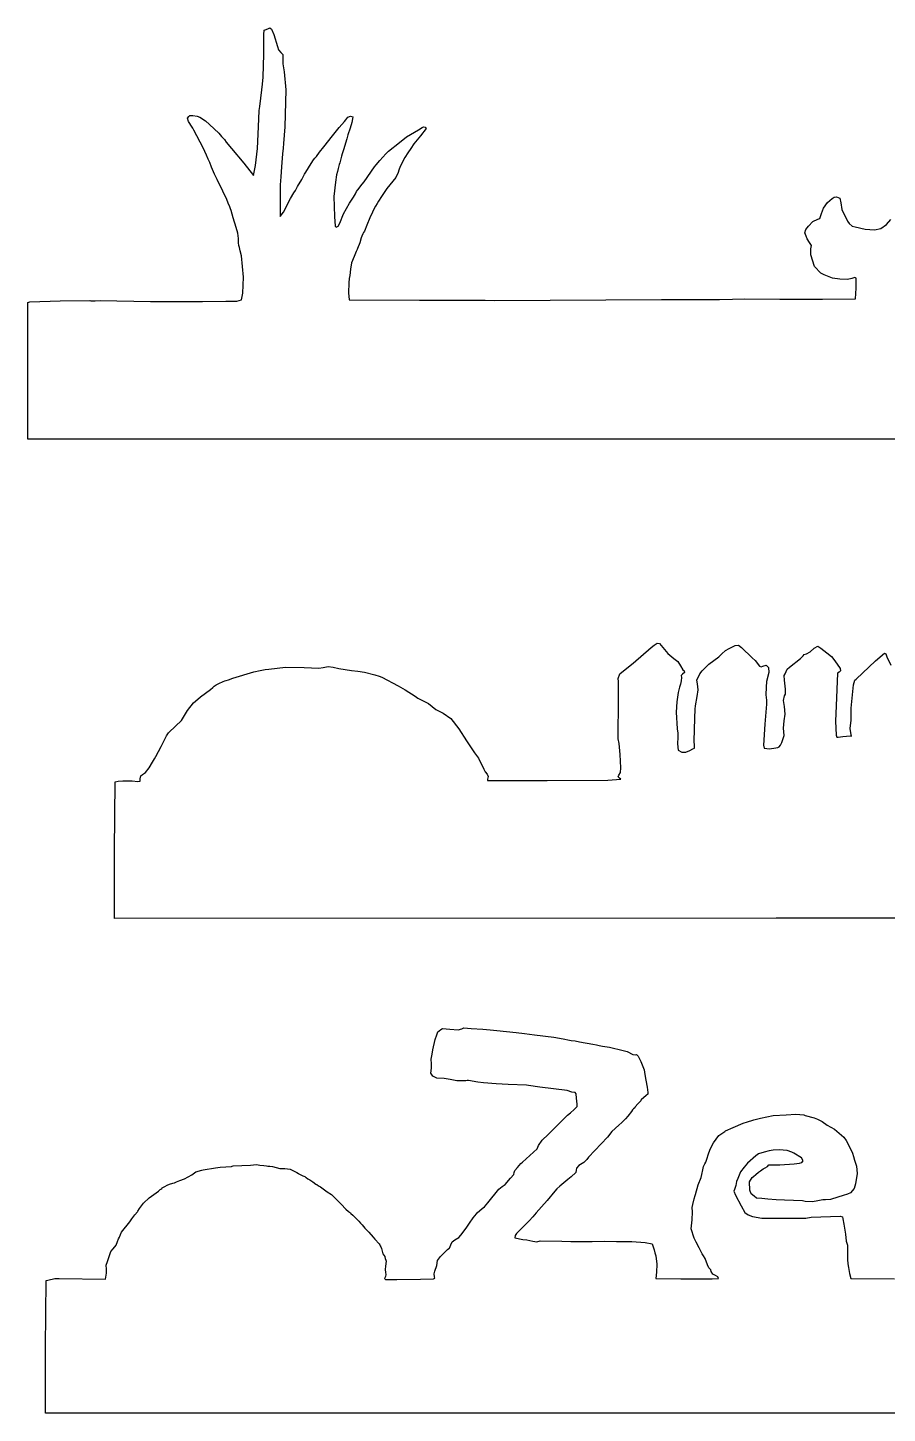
# Model space of a CAD drawing. Extents: x 3 to 207, y 107 to 273.
# Drawn here: x 2.6 to 104.4, y 107.2 to 271.5 of the extents above; entities that cross this region are included whole.
import ezdxf

# ---------------------------------------------------------------- set-up
doc = ezdxf.new("R2010")
doc.units = 0

msp = doc.modelspace()

# ---------------------------------------------------------------- linework, layer by layer
at = {"layer": 'Calque 1', "color": 4}
for p, q in [((30.554016, 270.676979), (30.615509, 271.188679)), ((30.615509, 271.188679), (30.820247, 271.246153)), ((30.820247, 271.246153), (31.110259, 271.356062)), ((31.110259, 271.356062), (31.287458, 271.466923)), ((31.287458, 271.466923), (31.471503, 271.305516)), ((31.471503, 271.305516), (31.755283, 270.649352)), ((30.537985, 268.328686), (30.554016, 270.676979)), ((31.755283, 270.649352), (32.178193, 269.225053)), ((30.461915, 265.621244), (30.537985, 268.328686)), ((32.178193, 269.225053), (32.310558, 268.826213)), ((32.310558, 268.826213), (32.554901, 268.537641)), ((32.554901, 268.537641), (32.810351, 268.275832)), ((32.810351, 268.275832), (32.800287, 267.967704)), ((32.800287, 267.967704), (32.801813, 267.186813)), ((32.801813, 267.186813), (32.9743, 266.229035)), ((32.9743, 266.229035), (33.16822, 264.101759)), ((30.315306, 264.08565), (30.399522, 264.793709)), ((30.399522, 264.793709), (30.461915, 265.621244)), ((30.072703, 262.140244), (30.315306, 264.08565)), ((33.16822, 264.101759), (33.061089, 259.716511)), ((29.909922, 259.736696), (30.017201, 261.670282)), ((30.017201, 261.670282), (30.072703, 262.140244)), ((21.522238, 260.759243), (21.662308, 260.932858)), ((21.614319, 260.334252), (21.522238, 260.759243)), ((22.058687, 259.675826), (21.614319, 260.334252)), ((21.662308, 260.932858), (21.795286, 261.080517)), ((21.795286, 261.080517), (22.133948, 261.07485)), ((22.143844, 259.543599), (22.058687, 259.675826)), ((22.133948, 261.07485), (22.670738, 260.977237)), ((22.274284, 259.340346), (22.143844, 259.543599)), ((22.670738, 260.977237), (22.972654, 260.855792)), ((22.972654, 260.855792), (23.635701, 260.432924)), ((23.635701, 260.432924), (24.132987, 259.987185)), ((24.132987, 259.987185), (25.241376, 258.963142)), ((29.797017, 257.167387), (29.909922, 259.736696)), ((33.061089, 259.716511), (32.890178, 257.738083)), ((38.692495, 258.637099), (39.492278, 259.632892)), ((39.492278, 259.632892), (40.105971, 260.345918)), ((40.105971, 260.345918), (40.268457, 260.540834)), ((40.268457, 260.540834), (40.512953, 260.850618)), ((40.512953, 260.850618), (40.844874, 260.97991)), ((40.8019, 259.578282), (40.516838, 258.769752)), ((40.980436, 260.241329), (40.8019, 259.578282)), ((40.844874, 260.97991), (41.088547, 260.903543)), ((41.059791, 260.673103), (40.980436, 260.241329)), ((41.088547, 260.903543), (41.059791, 260.673103)), ((48.866349, 259.358995), (49.297706, 259.653816)), ((49.785916, 259.501757), (49.105752, 258.635513)), ((49.297706, 259.653816), (49.480755, 259.717282)), ((49.480755, 259.717282), (49.687593, 259.693726)), ((49.687593, 259.693726), (49.785916, 259.501757)), ((23.372214, 257.22264), (22.274284, 259.340346)), ((25.241376, 258.963142), (25.54989, 258.576362)), ((25.54989, 258.576362), (25.885579, 258.199273)), ((25.885579, 258.199273), (26.110782, 257.915324)), ((26.110782, 257.915324), (26.739503, 257.159708)), ((37.670297, 257.363455), (38.692495, 258.637099)), ((40.374423, 258.29953), (39.992636, 256.999801)), ((40.516838, 258.769752), (40.374423, 258.29953)), ((45.336237, 256.835863), (46.615553, 257.861493)), ((46.615553, 257.861493), (47.450245, 258.540751)), ((47.450245, 258.540751), (48.866349, 259.358995)), ((49.105752, 258.635513), (48.341054, 257.70276)), ((23.765459, 256.377091), (23.372214, 257.22264)), ((23.967225, 255.900918), (23.765459, 256.377091)), ((26.739503, 257.159708), (28.205451, 255.422384)), ((29.581086, 255.136287), (29.797017, 257.167387)), ((32.780681, 256.531966), (32.639054, 254.984855)), ((32.842079, 257.185545), (32.780681, 256.531966)), ((32.890178, 257.738083), (32.842079, 257.185545)), ((36.612116, 256.007431), (36.784847, 256.214633)), ((36.784847, 256.214633), (37.171624, 256.719718)), ((37.171624, 256.719718), (37.670297, 257.363455)), ((39.749044, 256.255696), (39.550453, 255.457357)), ((39.839034, 256.53014), (39.749044, 256.255696)), ((39.992636, 256.999801), (39.839034, 256.53014)), ((44.30603, 255.730786), (45.004513, 256.518155)), ((45.004513, 256.518155), (45.336237, 256.835863)), ((47.616008, 256.651581), (47.245857, 256.093404)), ((47.954277, 257.138581), (47.616008, 256.651581)), ((48.341054, 257.70276), (47.954277, 257.138581)), ((24.160614, 255.478256), (23.967225, 255.900918)), ((24.354003, 254.953069), (24.160614, 255.478256)), ((24.717148, 254.100791), (24.354003, 254.953069)), ((28.205451, 255.422384), (29.326115, 253.962658)), ((29.326115, 253.962658), (29.465005, 254.556738)), ((29.465005, 254.556738), (29.581086, 255.136287)), ((32.639054, 254.984855), (32.558378, 253.796897)), ((35.515392, 254.358895), (36.163558, 255.374649)), ((36.163558, 255.374649), (36.46144, 255.827478)), ((36.46144, 255.827478), (36.612116, 256.007431)), ((39.34902, 254.794017), (39.277389, 254.436684)), ((39.432975, 255.111965), (39.34902, 254.794017)), ((39.493678, 255.241737), (39.432975, 255.111965)), ((39.550453, 255.457357), (39.493678, 255.241737)), ((42.433522, 253.189104), (43.661465, 254.974117)), ((43.661465, 254.974117), (43.859083, 255.22276)), ((43.859083, 255.22276), (44.30603, 255.730786)), ((46.569684, 254.563371), (46.455674, 254.293676)), ((46.725038, 255.016978), (46.569684, 254.563371)), ((47.245857, 256.093404), (46.725038, 255.016978)), ((25.0454, 253.493), (24.717148, 254.100791)), ((25.71273, 252.105706), (25.0454, 253.493)), ((32.558378, 253.796897), (32.502599, 252.82995)), ((34.562263, 252.644883), (35.049268, 253.458098)), ((35.049268, 253.458098), (35.394604, 254.099976)), ((35.394604, 254.099976), (35.515392, 254.358895)), ((39.03095, 253.161477), (38.868522, 251.479531)), ((39.170398, 254.017911), (39.03095, 253.161477)), ((39.277389, 254.436684), (39.170398, 254.017911)), ((41.703834, 252.247015), (42.200483, 252.924653)), ((42.200483, 252.924653), (42.433522, 253.189104)), ((46.18865, 253.718213), (45.476533, 252.842729)), ((46.455674, 254.293676), (46.18865, 253.718213)), ((26.177383, 251.104966), (25.71273, 252.105706)), ((32.502599, 252.82995), (32.504857, 249.108712)), ((33.726566, 251.227586), (34.117365, 251.886766)), ((34.117365, 251.886766), (34.299804, 252.178632)), ((34.299804, 252.178632), (34.562263, 252.644883)), ((38.868522, 251.479531), (38.912969, 249.10031)), ((40.720738, 250.675048), (41.179521, 251.393349)), ((41.179521, 251.393349), (41.411333, 251.780126)), ((41.411333, 251.780126), (41.541765, 252.042584)), ((41.541765, 252.042584), (41.653988, 252.19453)), ((41.653988, 252.19453), (41.703834, 252.247015)), ((44.480012, 251.454447), (44.15477, 250.916286)), ((44.977631, 252.168272), (44.480012, 251.454447)), ((45.12958, 252.407991), (44.977631, 252.168272)), ((45.476533, 252.842729), (45.12958, 252.407991)), ((97.873637, 251.220815), (98.123379, 251.399492)), ((98.123379, 251.399492), (98.39888, 251.408058)), ((98.39888, 251.408058), (98.795941, 251.254465)), ((26.343145, 250.683904), (26.177383, 251.104966)), ((26.510664, 250.220416), (26.343145, 250.683904)), ((26.593545, 250.015252), (26.510664, 250.220416)), ((26.674669, 249.792031), (26.593545, 250.015252)), ((26.90606, 248.949649), (26.674669, 249.792031)), ((32.902036, 249.604808), (33.726566, 251.227586)), ((40.010333, 249.394054), (40.720738, 250.675048)), ((43.637722, 250.046076), (43.422762, 249.593003)), ((43.803485, 250.334953), (43.637722, 250.046076)), ((43.969246, 250.620404), (43.803485, 250.334953)), ((44.15477, 250.916286), (43.969246, 250.620404)), ((96.625317, 249.45753), (96.84792, 250.075275)), ((96.84792, 250.075275), (97.349479, 250.767894)), ((97.349479, 250.767894), (97.873637, 251.220815)), ((98.795941, 251.254465), (98.909426, 250.702686)), ((98.909426, 250.702686), (99.031764, 249.929132)), ((99.031764, 249.929132), (99.707505, 248.547781)), ((27.283621, 247.801817), (26.90606, 248.949649)), ((32.504857, 249.108712), (32.902036, 249.604808)), ((38.912969, 249.10031), (39.02207, 247.937477)), ((39.346237, 247.964253), (39.570894, 248.286836)), ((39.570894, 248.286836), (40.010333, 249.394054)), ((42.77798, 248.078113), (42.493184, 247.351007)), ((43.121907, 248.934547), (42.77798, 248.078113)), ((43.422762, 249.593003), (43.121907, 248.934547)), ((95.071023, 247.949939), (95.612633, 248.506755)), ((95.612633, 248.506755), (96.207388, 248.768798)), ((96.207388, 248.768798), (96.442869, 248.837866)), ((96.442869, 248.837866), (96.625317, 249.45753)), ((99.707505, 248.547781), (99.924862, 248.243884)), ((99.924862, 248.243884), (100.260607, 247.960612)), ((103.653144, 247.649863), (104.322309, 248.160809)), ((104.322309, 248.160809), (104.832407, 248.752195)), ((27.465053, 247.112543), (27.283621, 247.801817)), ((27.568704, 246.477122), (27.465053, 247.112543)), ((27.552928, 245.964861), (27.568704, 246.477122)), ((39.02207, 247.937477), (39.141078, 247.844621)), ((39.141078, 247.844621), (39.346237, 247.964253)), ((42.10444, 246.581635), (41.913102, 245.98938)), ((42.166534, 246.749148), (42.10444, 246.581635)), ((42.269656, 247.035652), (42.166534, 246.749148)), ((42.374154, 247.207567), (42.269656, 247.035652)), ((42.493184, 247.351007), (42.374154, 247.207567)), ((94.666681, 247.146367), (94.788835, 247.560774)), ((94.802311, 246.752029), (94.666681, 247.146367)), ((94.788835, 247.560774), (95.071023, 247.949939)), ((94.941542, 246.448133), (94.802311, 246.752029)), ((95.224109, 246.024915), (94.941542, 246.448133)), ((100.260607, 247.960612), (100.619758, 247.866658)), ((100.619758, 247.866658), (101.794232, 247.594911)), ((101.794232, 247.594911), (102.897474, 247.529825)), ((102.897474, 247.529825), (103.653144, 247.649863)), ((27.614885, 245.645817), (27.552928, 245.964861)), ((27.649956, 245.526338), (27.614885, 245.645817)), ((27.668583, 245.426669), (27.649956, 245.526338)), ((27.772977, 245.007182), (27.668583, 245.426669)), ((27.9106, 244.431325), (27.772977, 245.007182)), ((41.488546, 244.942449), (41.251158, 244.353826)), ((41.595633, 245.177277), (41.488546, 244.942449)), ((41.664334, 245.301599), (41.595633, 245.177277)), ((41.913102, 245.98938), (41.664334, 245.301599)), ((95.448984, 245.655006), (95.224109, 246.024915)), ((95.380344, 244.554613), (95.382038, 245.24529)), ((95.382038, 245.24529), (95.448984, 245.655006)), ((28.147297, 241.900909), (27.9106, 244.431325)), ((40.956433, 243.590064), (40.842283, 242.856832)), ((41.251158, 244.353826), (40.956433, 243.590064)), ((95.810522, 243.16192), (95.380344, 244.554613)), ((96.543382, 242.359399), (95.810522, 243.16192)), ((28.080495, 240.022274), (28.147297, 241.900909)), ((40.663975, 241.751534), (40.616559, 241.226621)), ((40.742836, 242.110902), (40.663975, 241.751534)), ((40.842283, 242.856832), (40.742836, 242.110902)), ((96.930162, 242.191843), (96.543382, 242.359399)), ((97.918036, 241.797275), (96.930162, 242.191843)), ((98.808797, 241.660701), (97.918036, 241.797275)), ((99.713361, 241.635825), (98.808797, 241.660701)), ((100.232512, 241.75115), (99.713361, 241.635825)), ((100.55982, 241.854128), (100.232512, 241.75115)), ((100.718379, 241.778822), (100.55982, 241.854128)), ((100.747728, 240.609082), (100.718379, 241.778822)), ((27.904281, 239.201484), (28.080495, 240.022274)), ((40.616559, 241.226621), (40.580536, 240.045041)), ((40.580536, 240.045041), (40.67935, 239.216233)), ((100.658191, 239.351841), (100.747728, 240.609082)), ((2.583929, 238.884478), (2.818758, 238.986191)), ((2.583929, 230.786064), (2.583929, 238.884478)), ((2.818758, 238.986191), (6.445962, 239.092431)), ((6.445962, 239.092431), (9.936125, 239.127991)), ((9.936125, 239.127991), (10.062515, 239.112751)), ((10.062515, 239.112751), (10.578264, 239.110211)), ((10.578264, 239.110211), (11.148292, 239.119891)), ((11.148292, 239.119891), (17.143346, 239.030286)), ((17.143346, 239.030286), (18.165544, 239.029721)), ((18.165544, 239.029721), (21.259766, 239.035648)), ((21.259766, 239.035648), (23.304162, 239.035083)), ((23.304162, 239.035083), (26.039232, 239.038978)), ((26.039232, 239.038978), (27.365327, 239.042421)), ((27.365327, 239.042421), (27.904281, 239.201484)), ((40.67935, 239.216233), (48.997356, 239.163805)), ((48.997356, 239.163805), (51.290395, 239.161265)), ((51.290395, 239.161265), (52.920386, 239.178368)), ((52.920386, 239.178368), (56.789557, 239.181331)), ((56.789557, 239.181331), (57.905294, 239.151799)), ((57.905294, 239.151799), (77.67416, 239.235038)), ((77.67416, 239.235038), (84.525649, 239.255188)), ((84.525649, 239.255188), (86.100387, 239.290565)), ((86.100387, 239.290565), (87.454108, 239.315005)), ((87.454108, 239.315005), (91.681035, 239.308938)), ((91.681035, 239.308938), (96.764399, 239.307809)), ((96.764399, 239.307809), (100.658191, 239.351841)), ((2.583846, 222.687655), (2.583846, 230.786066)), ((2.583846, 230.786066), (2.583929, 230.786064)), ((102.773079, 222.714296), (2.583846, 222.687655)), ((203.459594, 222.761492), (102.773079, 222.714296)), ((74.326911, 196.159748), (76.443953, 197.991737)), ((76.443953, 197.991737), (76.797783, 198.278167)), ((76.797783, 198.278167), (77.141403, 198.506572)), ((77.141403, 198.506572), (77.440859, 198.478954)), ((77.440859, 198.478954), (77.812923, 198.003607)), ((77.812923, 198.003607), (78.406984, 197.292032)), ((78.406984, 197.292032), (79.119089, 196.714969)), ((84.464708, 196.91415), (84.822397, 197.277071)), ((84.822397, 197.277071), (85.272736, 197.667184)), ((85.272736, 197.667184), (85.704172, 197.897209)), ((85.704172, 197.897209), (86.408472, 198.239446)), ((86.408472, 198.239446), (86.794574, 198.273166)), ((86.794574, 198.273166), (87.156775, 198.00928)), ((87.156775, 198.00928), (88.401593, 196.785914)), ((94.449299, 197.028391), (94.58274, 197.195414)), ((94.58274, 197.195414), (94.83421, 197.254406)), ((94.83421, 197.254406), (95.28028, 197.476038)), ((95.28028, 197.476038), (95.76792, 197.923894)), ((95.76792, 197.923894), (96.182295, 198.148876)), ((96.182295, 198.148876), (96.551138, 197.918983)), ((96.551138, 197.918983), (97.257266, 197.374751)), ((97.257266, 197.374751), (97.815459, 196.928699)), ((103.045401, 196.426301), (104.084696, 197.345634)), ((104.084696, 197.345634), (104.244717, 197.250116)), ((104.244717, 197.250116), (104.356202, 196.916648)), ((30.718407, 195.386151), (31.132089, 195.46072)), ((31.132089, 195.46072), (33.120833, 195.674699)), ((33.120833, 195.674699), (35.351635, 195.637792)), ((35.351635, 195.637792), (37.063341, 195.557751)), ((37.063341, 195.557751), (37.602245, 195.652702)), ((37.602245, 195.652702), (38.180075, 195.743517)), ((38.180075, 195.743517), (38.756491, 195.66797)), ((38.756491, 195.66797), (39.433286, 195.527209)), ((39.433286, 195.527209), (40.950117, 195.293752)), ((73.35956, 195.387543), (74.326911, 196.159748)), ((79.119089, 196.714969), (79.60518, 196.348098)), ((79.60518, 196.348098), (79.926468, 195.832977)), ((79.926468, 195.832977), (80.21605, 195.347744)), ((82.494975, 195.23328), (83.291829, 196.015616)), ((83.291829, 196.015616), (84.464708, 196.91415)), ((88.401593, 196.785914), (88.78303, 196.471592)), ((88.78303, 196.471592), (89.296203, 195.779569)), ((89.296203, 195.779569), (89.479799, 195.711082)), ((89.479799, 195.711082), (89.665401, 195.788377)), ((89.665401, 195.788377), (90.052784, 195.918821)), ((90.052784, 195.918821), (90.335588, 195.650884)), ((90.335588, 195.650884), (90.374756, 195.036564)), ((92.439671, 195.163698), (92.563775, 195.430503)), ((92.563775, 195.430503), (92.853352, 195.674862)), ((92.853352, 195.674862), (94.123169, 196.696001)), ((94.123169, 196.696001), (94.449299, 197.028391)), ((97.815459, 196.928699), (98.204446, 196.427173)), ((98.204446, 196.427173), (98.834592, 195.535565)), ((98.834592, 195.535565), (98.871548, 195.238158)), ((100.75387, 194.256819), (103.045401, 196.426301)), ((104.356202, 196.916648), (104.844698, 195.929934)), ((25.152712, 193.70661), (25.364733, 193.811205)), ((25.364733, 193.811205), (25.567309, 193.888452)), ((25.567309, 193.888452), (25.751985, 193.978915)), ((25.751985, 193.978915), (25.920582, 194.063365)), ((25.920582, 194.063365), (26.076445, 194.086817)), ((26.076445, 194.086817), (26.356169, 194.173383)), ((26.356169, 194.173383), (26.893481, 194.386986)), ((26.893481, 194.386986), (29.392474, 195.134971)), ((29.392474, 195.134971), (30.139253, 195.280437)), ((30.139253, 195.280437), (30.718407, 195.386151)), ((40.950117, 195.293752), (41.694741, 195.215325)), ((41.694741, 195.215325), (42.494525, 195.081727)), ((42.494525, 195.081727), (43.707987, 194.775947)), ((43.707987, 194.775947), (44.231983, 194.617818)), ((44.231983, 194.617818), (44.53535, 194.478211)), ((44.53535, 194.478211), (46.46586, 193.485323)), ((72.527772, 194.329904), (72.72978, 194.875843)), ((72.579351, 193.98772), (72.527772, 194.329904)), ((72.590189, 191.940204), (72.579351, 193.98772)), ((72.72978, 194.875843), (73.35956, 195.387543)), ((80.004835, 194.066678), (79.918879, 193.662397)), ((80.160611, 194.83682), (79.986452, 194.693729)), ((79.986452, 194.693729), (80.032408, 194.47143)), ((80.032408, 194.47143), (80.004835, 194.066678)), ((80.381119, 195.04826), (80.160611, 194.83682)), ((80.21605, 195.347744), (80.349542, 195.259778)), ((80.349542, 195.259778), (80.381119, 195.04826)), ((81.849445, 194.122089), (82.211999, 194.903035)), ((81.939003, 193.717515), (81.849445, 194.122089)), ((82.211999, 194.903035), (82.494975, 195.23328)), ((90.125844, 193.981032), (90.064342, 193.291563)), ((90.374756, 195.036564), (90.125844, 193.981032)), ((92.207708, 194.678154), (92.3216, 194.897419)), ((92.262565, 194.118926), (92.207708, 194.678154)), ((92.355526, 193.063937), (92.262565, 194.118926)), ((92.3216, 194.897419), (92.439671, 195.163698)), ((98.53724, 194.978182), (98.366989, 191.113996)), ((98.706816, 195.08675), (98.53724, 194.978182)), ((98.871548, 195.238158), (98.706816, 195.08675)), ((100.437504, 193.601646), (100.565164, 194.136892)), ((100.565164, 194.136892), (100.75387, 194.256819)), ((22.745799, 191.896953), (23.048283, 192.153677)), ((23.048283, 192.153677), (24.243795, 193.033138)), ((24.243795, 193.033138), (24.496877, 193.267557)), ((24.496877, 193.267557), (24.665141, 193.429595)), ((24.665141, 193.429595), (24.894394, 193.567489)), ((24.894394, 193.567489), (25.152712, 193.70661)), ((46.46586, 193.485323), (47.320798, 193.004165)), ((47.320798, 193.004165), (48.505739, 192.229998)), ((48.505739, 192.229998), (48.820186, 191.995503)), ((79.662706, 192.666833), (79.49508, 191.558052)), ((79.804125, 193.294365), (79.662706, 192.666833)), ((79.918879, 193.662397), (79.804125, 193.294365)), ((81.71309, 191.085262), (81.897847, 192.204649)), ((81.897847, 192.204649), (81.997314, 192.978349)), ((81.997314, 192.978349), (81.939003, 193.717515)), ((90.064342, 193.291563), (90.032103, 192.399046)), ((90.032103, 192.399046), (90.093811, 191.759192)), ((92.109679, 191.745245), (92.248609, 192.264153)), ((92.248609, 192.264153), (92.364658, 192.464851)), ((92.364658, 192.464851), (92.355526, 193.063937)), ((100.133624, 190.823027), (100.437504, 193.601646)), ((20.784206, 189.375521), (21.532824, 190.542374)), ((21.532824, 190.542374), (22.232396, 191.45247)), ((22.232396, 191.45247), (22.745799, 191.896953)), ((48.820186, 191.995503), (50.06638, 191.356901)), ((50.06638, 191.356901), (50.922344, 190.667473)), ((50.922344, 190.667473), (51.796312, 190.232421)), ((72.533679, 187.196664), (72.590189, 191.940204)), ((79.49508, 191.558052), (79.414209, 190.34459)), ((81.627314, 189.623591), (81.651585, 190.69916)), ((81.651585, 190.69916), (81.71309, 191.085262)), ((90.124774, 191.284695), (89.926645, 188.906546)), ((90.093811, 191.759192), (90.124774, 191.284695)), ((92.225492, 191.028197), (92.109679, 191.745245)), ((92.30684, 190.120012), (92.225492, 191.028197)), ((98.366989, 191.113996), (98.303653, 189.275998)), ((100.141159, 190.178124), (100.133624, 190.823027)), ((19.355972, 187.96413), (20.784206, 189.375521)), ((51.796312, 190.232421), (52.699934, 189.579728)), ((52.699934, 189.579728), (53.678545, 188.360842)), ((79.414209, 190.34459), (79.53863, 188.382547)), ((81.544058, 186.893297), (81.627314, 189.623591)), ((89.926645, 188.906546), (89.759482, 186.42073)), ((92.13246, 188.445068), (92.214105, 189.320228)), ((92.214105, 189.320228), (92.30684, 190.120012)), ((98.303653, 189.275998), (98.34834, 187.630123)), ((100.010989, 188.414907), (100.135205, 189.392369)), ((100.135205, 189.392369), (100.141159, 190.178124)), ((18.697871, 186.926918), (19.027146, 187.52322)), ((19.027146, 187.52322), (19.273744, 187.8941)), ((19.273744, 187.8941), (19.355972, 187.96413)), ((53.678545, 188.360842), (54.575196, 186.948596)), ((79.53863, 188.382547), (79.592537, 187.869306)), ((79.594512, 187.397583), (79.559031, 186.590052)), ((79.592537, 187.869306), (79.594512, 187.397583)), ((91.922211, 186.741301), (92.219852, 187.576011)), ((92.219852, 187.576011), (92.13246, 188.445068)), ((98.34834, 187.630123), (98.425636, 187.397562)), ((98.425636, 187.397562), (98.613239, 187.362136)), ((98.613239, 187.362136), (99.1413, 187.472451)), ((99.1413, 187.472451), (100.018277, 187.529717)), ((100.097714, 187.885001), (100.010989, 188.414907)), ((100.018277, 187.529717), (100.182954, 187.517356)), ((100.182954, 187.517356), (100.097714, 187.885001)), ((17.748109, 185.080612), (18.390893, 186.29248)), ((18.390893, 186.29248), (18.697871, 186.926918)), ((54.575196, 186.948596), (55.518812, 185.542082)), ((72.664461, 186.645088), (72.533679, 187.196664)), ((72.775897, 185.321311), (72.664461, 186.645088)), ((79.559031, 186.590052), (79.650966, 185.821555)), ((79.650966, 185.821555), (80.091559, 185.595767)), ((80.091559, 185.595767), (80.54984, 185.590601)), ((80.54984, 185.590601), (81.027295, 185.81654)), ((81.027295, 185.81654), (81.383358, 185.982196)), ((81.383358, 185.982196), (81.565129, 186.067506)), ((81.563504, 186.385503), (81.544058, 186.893297)), ((81.565129, 186.067506), (81.563504, 186.385503)), ((89.759482, 186.42073), (89.824633, 186.068873)), ((89.824633, 186.068873), (90.465343, 186.006202)), ((90.465343, 186.006202), (91.226482, 186.121194)), ((91.226482, 186.121194), (91.446835, 186.172389)), ((91.446835, 186.172389), (91.612308, 186.231413)), ((91.612308, 186.231413), (91.77778, 186.43446)), ((91.77778, 186.43446), (91.922211, 186.741301)), ((16.985814, 183.761994), (17.360995, 184.418818)), ((17.360995, 184.418818), (17.590935, 184.809659)), ((17.590935, 184.809659), (17.748109, 185.080612)), ((55.518812, 185.542082), (55.980519, 184.877562)), ((55.980519, 184.877562), (56.628366, 183.581905)), ((72.835389, 183.760092), (72.775897, 185.321311)), ((15.908633, 182.433342), (15.988759, 182.796979)), ((15.908633, 182.149895), (15.908633, 182.433342)), ((15.988759, 182.796979), (16.17957, 182.949679)), ((16.17957, 182.949679), (16.540466, 183.195856)), ((16.540466, 183.195856), (16.985814, 183.761994)), ((56.628366, 183.581905), (56.79173, 183.269905)), ((56.79173, 183.269905), (57.017282, 182.996091)), ((57.017282, 182.996091), (57.118786, 182.731025)), ((57.072753, 182.398107), (57.056102, 182.260213)), ((57.118786, 182.731025), (57.072753, 182.398107)), ((71.332632, 182.279544), (72.84597, 182.386891)), ((72.529616, 182.691491), (72.614135, 182.8974)), ((72.698737, 182.523089), (72.529616, 182.691491)), ((72.614135, 182.8974), (72.805901, 183.201534)), ((72.84597, 182.386891), (72.698737, 182.523089)), ((72.805901, 183.201534), (72.835389, 183.760092)), ((12.847395, 173.952237), (12.935619, 182.071731)), ((12.935619, 182.071731), (13.307932, 182.155562)), ((13.307932, 182.155562), (13.867807, 182.196899)), ((13.867807, 182.196899), (14.943376, 182.189816)), ((14.943376, 182.189816), (15.632845, 182.144194)), ((15.632845, 182.144194), (15.908633, 182.149895)), ((57.056102, 182.260213), (64.116255, 182.258802)), ((64.116255, 182.258802), (71.332632, 182.279544)), ((12.847476, 173.952144), (12.847395, 173.952237)), ((12.847476, 165.905873), (12.847476, 173.952144)), ((91.267619, 165.925007), (12.847476, 165.905873)), ((169.835782, 165.952016), (91.267619, 165.925007)), ((51.325351, 152.559155), (51.51641, 152.730489)), ((51.51641, 152.730489), (51.725302, 152.868041)), ((51.725302, 152.868041), (52.592498, 152.779229)), ((52.592498, 152.779229), (53.592976, 152.691097)), ((53.592976, 152.691097), (54.004317, 152.804211)), ((54.004317, 152.804211), (54.244116, 152.918946)), ((54.244116, 152.918946), (55.132932, 152.860712)), ((55.132932, 152.860712), (56.492981, 152.769518)), ((56.492981, 152.769518), (57.378196, 152.691077)), ((50.593334, 150.320201), (50.843107, 151.530915)), ((50.843107, 151.530915), (51.046857, 152.116549)), ((51.046857, 152.116549), (51.165799, 152.471692)), ((51.165799, 152.471692), (51.325351, 152.559155)), ((57.378196, 152.691077), (58.152761, 152.61959)), ((58.152761, 152.61959), (60.448788, 152.367286)), ((60.448788, 152.367286), (61.444657, 152.254902)), ((61.444657, 152.254902), (62.634165, 152.118067)), ((62.634165, 152.118067), (64.902532, 151.821333)), ((64.902532, 151.821333), (66.009052, 151.642376)), ((66.009052, 151.642376), (66.767543, 151.485477)), ((66.767543, 151.485477), (66.968381, 151.442636)), ((66.968381, 151.442636), (67.427063, 151.374115)), ((67.427063, 151.374115), (67.973123, 151.2594)), ((67.973123, 151.2594), (69.522253, 151.008835)), ((50.379458, 149.215598), (50.487154, 149.815738)), ((50.487154, 149.815738), (50.593334, 150.320201)), ((69.522253, 151.008835), (69.951117, 150.9341)), ((69.951117, 150.9341), (70.112486, 150.880844)), ((70.112486, 150.880844), (70.29908, 150.844051)), ((70.29908, 150.844051), (70.688629, 150.759463)), ((70.688629, 150.759463), (71.511643, 150.628555)), ((71.511643, 150.628555), (73.146104, 150.226865)), ((73.146104, 150.226865), (73.586588, 150.114696)), ((73.586588, 150.114696), (74.288991, 149.775665)), ((74.288991, 149.775665), (74.537959, 149.731525)), ((74.537959, 149.731525), (74.704198, 149.75868)), ((74.704198, 149.75868), (74.916538, 149.556404)), ((74.916538, 149.556404), (75.239321, 148.956436)), ((50.33796, 147.552792), (50.410587, 148.15199)), ((50.438245, 148.679867), (50.379458, 149.215598)), ((50.410587, 148.15199), (50.438245, 148.679867)), ((75.239321, 148.956436), (75.601793, 147.967097)), ((75.601793, 147.967097), (75.691675, 147.386174)), ((50.577555, 147.218861), (50.33796, 147.552792)), ((51.061618, 146.953308), (50.577555, 147.218861)), ((51.913446, 146.90761), (51.061618, 146.953308)), ((52.632683, 146.810065), (51.913446, 146.90761)), ((53.410936, 146.640982), (52.632683, 146.810065)), ((54.163457, 146.637966), (53.410936, 146.640982)), ((54.498711, 146.660262), (54.163457, 146.637966)), ((54.660591, 146.689099), (54.498711, 146.660262)), ((54.801256, 146.672109), (54.660591, 146.689099)), ((55.927585, 146.497055), (54.801256, 146.672109)), ((56.577013, 146.411844), (55.927585, 146.497055)), ((58.09744, 146.279194), (56.577013, 146.411844)), ((59.508252, 146.228688), (58.09744, 146.279194)), ((61.659626, 146.1404), (59.508252, 146.228688)), ((75.691675, 147.386174), (75.822883, 146.724374)), ((75.822883, 146.724374), (75.965473, 145.910973)), ((61.908594, 146.094858), (61.659626, 146.1404)), ((63.270421, 145.892485), (61.908594, 146.094858)), ((66.50699, 145.512139), (63.270421, 145.892485)), ((67.05401, 145.311457), (66.50699, 145.512139)), ((67.438061, 145.250378), (67.05401, 145.311457)), ((67.556305, 145.113047), (67.438061, 145.250378)), ((67.596774, 144.600299), (67.556305, 145.113047)), ((67.687975, 143.887948), (67.596774, 144.600299)), ((75.854616, 144.900832), (75.276157, 144.392245)), ((76.055592, 145.065872), (75.854616, 144.900832)), ((75.965473, 145.910973), (76.050078, 145.284558)), ((76.050078, 145.284558), (76.055592, 145.065872)), ((66.881787, 142.865603), (67.344163, 143.244162)), ((67.344163, 143.244162), (67.694536, 143.589)), ((67.694536, 143.589), (67.687975, 143.887948)), ((74.100478, 143.020563), (73.671704, 142.468127)), ((74.224964, 143.20223), (74.100478, 143.020563)), ((74.363278, 143.319716), (74.224964, 143.20223)), ((74.501592, 143.435763), (74.363278, 143.319716)), ((74.570751, 143.552233), (74.501592, 143.435763)), ((74.886806, 143.929638), (74.570751, 143.552233)), ((75.20493, 144.276836), (74.886806, 143.929638)), ((75.276157, 144.392245), (75.20493, 144.276836)), ((64.233597, 140.294186), (65.545502, 141.5749)), ((65.545502, 141.5749), (66.551666, 142.561898)), ((66.551666, 142.561898), (66.881787, 142.865603)), ((72.621631, 141.383304), (71.783752, 140.64201)), ((72.985283, 141.71526), (72.621631, 141.383304)), ((73.393176, 142.143764), (72.985283, 141.71526)), ((73.671704, 142.468127), (73.393176, 142.143764)), ((86.145026, 141.132178), (87.361203, 141.633469)), ((87.361203, 141.633469), (87.856746, 141.801657)), ((87.856746, 141.801657), (88.087211, 141.881288)), ((88.087211, 141.881288), (88.245323, 141.922781)), ((88.245323, 141.922781), (88.600328, 142.028479)), ((88.600328, 142.028479), (89.384285, 142.210721)), ((89.384285, 142.210721), (90.893354, 142.538274)), ((90.893354, 142.538274), (92.444875, 142.628861)), ((92.444875, 142.628861), (93.588626, 142.711058)), ((93.588626, 142.711058), (94.519002, 142.619031)), ((94.519002, 142.619031), (94.698919, 142.545199)), ((94.698919, 142.545199), (95.743866, 142.270854)), ((95.743866, 142.270854), (95.953495, 142.166556)), ((95.953495, 142.166556), (96.147955, 142.10259)), ((96.147955, 142.10259), (96.706899, 141.823608)), ((96.706899, 141.823608), (97.304789, 141.409435)), ((97.304789, 141.409435), (98.151995, 140.902144)), ((63.095347, 139.004535), (63.519897, 139.61722)), ((63.519897, 139.61722), (64.233597, 140.294186)), ((71.292683, 139.973757), (69.029402, 137.621138)), ((71.783752, 140.64201), (71.292683, 139.973757)), ((83.846972, 139.30863), (84.475729, 140.163963)), ((84.475729, 140.163963), (85.163344, 140.664569)), ((85.163344, 140.664569), (85.270439, 140.719442)), ((85.270439, 140.719442), (86.145026, 141.132178)), ((98.151995, 140.902144), (99.267264, 139.983852)), ((99.267264, 139.983852), (99.567334, 139.577373)), ((61.209527, 137.017727), (62.933207, 138.610378)), ((62.933207, 138.610378), (63.095347, 139.004535)), ((82.990134, 137.253205), (83.298425, 138.109422)), ((83.298425, 138.109422), (83.484726, 138.624224)), ((83.484726, 138.624224), (83.846972, 139.30863)), ((89.174588, 137.978457), (88.862363, 137.764143)), ((89.822632, 138.207252), (89.174588, 137.978457)), ((90.416908, 138.347968), (89.822632, 138.207252)), ((90.893415, 138.427114), (90.416908, 138.347968)), ((91.597325, 138.458122), (90.893415, 138.427114)), ((92.548927, 138.391595), (91.597325, 138.458122)), ((93.115776, 138.17932), (92.548927, 138.391595)), ((93.354694, 138.06086), (93.115776, 138.17932)), ((94.242063, 137.539319), (93.354694, 138.06086)), ((99.567334, 139.577373), (100.137098, 138.444482)), ((100.137098, 138.444482), (100.307115, 138.06716)), ((100.307115, 138.06716), (100.425679, 137.692447)), ((23.355506, 136.119863), (24.831924, 136.325208)), ((24.831924, 136.325208), (25.396042, 136.410004)), ((25.396042, 136.410004), (26.046909, 136.446744)), ((26.046909, 136.446744), (26.711438, 136.509612)), ((26.711438, 136.509612), (26.808258, 136.554488)), ((26.808258, 136.554488), (26.921267, 136.563237)), ((26.921267, 136.563237), (27.944798, 136.606885)), ((27.944798, 136.606885), (28.983175, 136.668398)), ((28.983175, 136.668398), (29.674752, 136.714474)), ((29.674752, 136.714474), (30.07485, 136.648045)), ((30.07485, 136.648045), (30.55618, 136.619272)), ((30.55618, 136.619272), (30.877696, 136.568909)), ((30.877696, 136.568909), (31.046321, 136.548025)), ((31.046321, 136.548025), (31.278065, 136.541844)), ((31.278065, 136.541844), (31.596313, 136.481042)), ((31.596313, 136.481042), (32.441583, 136.278)), ((60.292365, 136.035349), (60.614772, 136.396302)), ((60.614772, 136.396302), (61.002054, 136.840162)), ((61.002054, 136.840162), (61.209527, 137.017727)), ((67.615236, 136.315323), (67.576737, 136.080978)), ((67.891858, 136.606135), (67.615236, 136.315323)), ((68.455309, 136.972098), (67.891858, 136.606135)), ((68.838809, 137.328073), (68.455309, 136.972098)), ((69.029402, 137.621138), (68.838809, 137.328073)), ((82.580559, 136.099721), (82.662736, 136.483628)), ((82.662736, 136.483628), (82.804172, 136.796462)), ((82.804172, 136.796462), (82.911143, 137.01278)), ((82.911143, 137.01278), (82.990134, 137.253205)), ((87.453512, 136.42624), (87.03778, 135.860221)), ((87.858549, 136.883954), (87.453512, 136.42624)), ((88.862363, 137.764143), (87.858549, 136.883954)), ((89.734317, 136.218161), (89.963605, 136.348691)), ((89.963605, 136.348691), (90.211204, 136.511892)), ((90.211204, 136.511892), (90.385914, 136.675096)), ((90.385914, 136.675096), (91.697023, 136.695359)), ((91.697023, 136.695359), (93.395399, 136.808787)), ((93.395399, 136.808787), (94.007243, 136.901949)), ((94.007243, 136.901949), (94.299454, 136.963988)), ((94.443948, 137.1622), (94.242063, 137.539319)), ((94.299454, 136.963988), (94.443948, 137.1622)), ((100.425679, 137.692447), (100.539533, 137.239879)), ((100.539533, 137.239879), (100.647692, 136.901949)), ((100.647692, 136.901949), (100.758509, 136.534241)), ((100.758509, 136.534241), (100.8396, 135.657112)), ((19.98062, 134.569297), (20.226821, 134.688248)), ((20.226821, 134.688248), (20.614103, 134.841072)), ((20.614103, 134.841072), (21.1397, 135.040151)), ((21.1397, 135.040151), (22.025656, 135.514513)), ((22.025656, 135.514513), (22.496863, 135.861457)), ((22.496863, 135.861457), (23.193456, 136.071967)), ((23.193456, 136.071967), (23.355506, 136.119863)), ((32.441583, 136.278), (33.027315, 136.258076)), ((33.027315, 136.258076), (33.670483, 136.183143)), ((33.670483, 136.183143), (33.90081, 136.072009)), ((33.90081, 136.072009), (34.002994, 136.022682)), ((34.002994, 136.022682), (34.151768, 135.936015)), ((34.151768, 135.936015), (34.450771, 135.791701)), ((34.450771, 135.791701), (34.661616, 135.684727)), ((34.661616, 135.684727), (34.722235, 135.6354)), ((34.722235, 135.6354), (34.871005, 135.548733)), ((34.871005, 135.548733), (35.170008, 135.404418)), ((35.170008, 135.404418), (35.408517, 135.297445)), ((35.408517, 135.297445), (35.496796, 135.242121)), ((35.496796, 135.242121), (35.557968, 135.186794)), ((35.557968, 135.186794), (35.783517, 135.04848)), ((35.783517, 135.04848), (36.018202, 134.910162)), ((36.018202, 134.910162), (36.359744, 134.662417)), ((36.359744, 134.662417), (36.727802, 134.413449)), ((59.136234, 134.352991), (59.785752, 135.103809)), ((59.785752, 135.103809), (60.182162, 135.564859)), ((60.182162, 135.564859), (60.227489, 135.794232)), ((60.227489, 135.794232), (60.292365, 136.035349)), ((66.589975, 134.961518), (66.092042, 134.560828)), ((66.956265, 135.284059), (66.589975, 134.961518)), ((67.504036, 135.799071), (66.956265, 135.284059)), ((67.576737, 136.080978), (67.504036, 135.799071)), ((82.030133, 134.32929), (82.358199, 135.186842)), ((82.358199, 135.186842), (82.462429, 135.546461)), ((82.462429, 135.546461), (82.580559, 136.099721)), ((86.552518, 134.707504), (86.468949, 134.252486)), ((86.699638, 135.076191), (86.552518, 134.707504)), ((87.03778, 135.860221), (86.699638, 135.076191)), ((88.112573, 134.691567), (88.398638, 135.191078)), ((88.122063, 133.699376), (88.112573, 134.691567)), ((88.398638, 135.191078), (88.554396, 135.292839)), ((88.554396, 135.292839), (88.844857, 135.548151)), ((88.844857, 135.548151), (89.179564, 135.836151)), ((89.179564, 135.836151), (89.400868, 135.996856)), ((89.400868, 135.996856), (89.734317, 136.218161)), ((100.8396, 135.657112), (100.643557, 134.446325)), ((17.248335, 132.986708), (18.059664, 133.583851)), ((18.059664, 133.583851), (18.290411, 133.753861)), ((18.290411, 133.753861), (18.3734, 133.8036)), ((18.3734, 133.8036), (18.456389, 133.88659)), ((18.456389, 133.88659), (18.515578, 133.969578)), ((18.515578, 133.969578), (18.816008, 134.135558)), ((18.816008, 134.135558), (19.102607, 134.303413)), ((19.102607, 134.303413), (19.369268, 134.412187)), ((19.369268, 134.412187), (19.759316, 134.520961)), ((19.759316, 134.520961), (19.98062, 134.569297)), ((36.727802, 134.413449), (36.824621, 134.356008)), ((36.824621, 134.356008), (37.032094, 134.203862)), ((37.032094, 134.203862), (37.26723, 134.078126)), ((37.26723, 134.078126), (38.041794, 133.508308)), ((38.041794, 133.508308), (38.566911, 133.166692)), ((38.566911, 133.166692), (39.701574, 132.032455)), ((57.096065, 132.171532), (58.415753, 133.796288)), ((58.415753, 133.796288), (58.777451, 134.135606)), ((58.777451, 134.135606), (59.136234, 134.352991)), ((65.022549, 133.587836), (64.138347, 132.453404)), ((65.260542, 133.864464), (65.022549, 133.587836)), ((65.611313, 134.164128), (65.260542, 133.864464)), ((66.092042, 134.560828), (65.611313, 134.164128)), ((81.533421, 132.655356), (81.664073, 133.056792)), ((81.664073, 133.056792), (81.704832, 133.195106)), ((81.704832, 133.195106), (82.030133, 134.32929)), ((86.333449, 133.768876), (86.230703, 133.580165)), ((86.230703, 133.580165), (86.438957, 133.081969)), ((86.468949, 134.252486), (86.333449, 133.768876)), ((86.438957, 133.081969), (87.115921, 131.817394)), ((88.298895, 133.252019), (88.122063, 133.699376)), ((88.662857, 132.977287), (88.298895, 133.252019)), ((99.190968, 133.067099), (98.582381, 132.862615)), ((99.717928, 133.227793), (99.190968, 133.067099)), ((100.055226, 133.361084), (99.717928, 133.227793)), ((100.504811, 133.899017), (100.055226, 133.361084)), ((100.643557, 134.446325), (100.504811, 133.899017)), ((15.637809, 131.203281), (15.827142, 131.499411)), ((15.827142, 131.499411), (16.297518, 132.136421)), ((16.297518, 132.136421), (16.971631, 132.768821)), ((16.971631, 132.768821), (17.248335, 132.986708)), ((39.701574, 132.032455), (40.286728, 131.451902)), ((40.286728, 131.451902), (40.606297, 131.176964)), ((56.095866, 131.253711), (56.406017, 131.506746)), ((56.406017, 131.506746), (56.713879, 131.71916)), ((56.713879, 131.71916), (57.096065, 132.171532)), ((63.464056, 131.703325), (63.129699, 131.356178)), ((64.138347, 132.453404), (63.464056, 131.703325)), ((81.306862, 131.624021), (81.389158, 131.994384)), ((81.342286, 131.127112), (81.306862, 131.624021)), ((81.389158, 131.994384), (81.533421, 132.655356)), ((87.115921, 131.817394), (87.529837, 131.052487)), ((88.909632, 132.748007), (88.662857, 132.977287)), ((89.561345, 132.698539), (88.909632, 132.748007)), ((90.261429, 132.619173), (89.561345, 132.698539)), ((91.244025, 132.557092), (90.261429, 132.619173)), ((92.261238, 132.491913), (91.244025, 132.557092)), ((94.391288, 132.418448), (92.261238, 132.491913)), ((94.695583, 132.354448), (94.391288, 132.418448)), ((95.556697, 132.318761), (94.695583, 132.354448)), ((96.192947, 132.416935), (95.556697, 132.318761)), ((96.787685, 132.527755), (96.192947, 132.416935)), ((97.091181, 132.548612), (96.787685, 132.527755)), ((97.707128, 132.578169), (97.091181, 132.548612)), ((98.582381, 132.862615), (97.707128, 132.578169)), ((13.698354, 128.721546), (14.666559, 129.951052)), ((14.666559, 129.951052), (14.912628, 130.279531)), ((14.912628, 130.279531), (15.285248, 130.749801)), ((15.285248, 130.749801), (15.578608, 131.134122)), ((15.578608, 131.134122), (15.637809, 131.203281)), ((40.606297, 131.176964), (40.723368, 131.092669)), ((40.723368, 131.092669), (40.808094, 131.009682)), ((40.808094, 131.009682), (40.862078, 130.926692)), ((40.862078, 130.926692), (41.097214, 130.724087)), ((41.097214, 130.724087), (41.798838, 130.028536)), ((41.798838, 130.028536), (42.025265, 129.771658)), ((42.025265, 129.771658), (42.108255, 129.689511)), ((54.604093, 129.288883), (54.931688, 129.792514)), ((54.931688, 129.792514), (55.358154, 130.401101)), ((55.358154, 130.401101), (55.734063, 130.885202)), ((55.734063, 130.885202), (55.888975, 131.037348)), ((55.888975, 131.037348), (56.095866, 131.253711)), ((61.997257, 130.068079), (60.504163, 128.547674)), ((62.428631, 130.549332), (61.997257, 130.068079)), ((62.825404, 130.999993), (62.428631, 130.549332)), ((63.129699, 131.356178), (62.825404, 130.999993)), ((81.19548, 129.095812), (81.314064, 130.170861)), ((81.314064, 130.170861), (81.342286, 131.127112)), ((87.529837, 131.052487), (87.943769, 130.761312)), ((87.943769, 130.761312), (88.452302, 130.575517)), ((88.452302, 130.575517), (89.577926, 130.385545)), ((89.577926, 130.385545), (94.769203, 130.362995)), ((94.769203, 130.362995), (95.414832, 130.507617)), ((95.414832, 130.507617), (98.853475, 130.593215)), ((98.853475, 130.593215), (99.11125, 130.514087)), ((99.11125, 130.514087), (99.156212, 130.298236)), ((99.156212, 130.298236), (99.290799, 129.647438)), ((13.356613, 127.939048), (13.454587, 128.135805)), ((13.454587, 128.135805), (13.581234, 128.436659)), ((13.581234, 128.436659), (13.698354, 128.721546)), ((42.108255, 129.689511), (42.191401, 129.586774)), ((42.191401, 129.586774), (42.537188, 129.174794)), ((42.537188, 129.174794), (42.993471, 128.723933)), ((42.993471, 128.723933), (43.509782, 128.103603)), ((43.509782, 128.103603), (43.710595, 127.883763)), ((53.202642, 127.824804), (53.643431, 128.098187)), ((53.643431, 128.098187), (53.914734, 128.346427)), ((53.914734, 128.346427), (54.418261, 129.02222)), ((54.418261, 129.02222), (54.604093, 129.288883)), ((60.335984, 128.322153), (60.280355, 128.025035)), ((60.504163, 128.547674), (60.335984, 128.322153)), ((81.52822, 127.983859), (81.19548, 129.095812)), ((99.290799, 129.647438), (99.47463, 128.464732)), ((99.47463, 128.464732), (99.565768, 127.63484)), ((12.449487, 126.435449), (12.720913, 126.751846)), ((12.720913, 126.751846), (13.075439, 127.170079)), ((13.075439, 127.170079), (13.232831, 127.598829)), ((13.232831, 127.598829), (13.356613, 127.939048)), ((43.710595, 127.883763), (44.219791, 127.334601)), ((44.219791, 127.334601), (44.290618, 127.230075)), ((44.290618, 127.230075), (44.348956, 127.110508)), ((44.348956, 127.110508), (44.431946, 126.978538)), ((44.431946, 126.978538), (44.514934, 126.761171)), ((44.514934, 126.761171), (44.661779, 126.145907)), ((51.485983, 125.839933), (52.329704, 126.644303)), ((52.329704, 126.644303), (52.48185, 126.778666)), ((52.48185, 126.778666), (52.561112, 126.832573)), ((52.561112, 126.832573), (52.729122, 127.203179)), ((52.729122, 127.203179), (52.857565, 127.575216)), ((52.857565, 127.575216), (53.202642, 127.824804)), ((60.280355, 128.025035), (61.231563, 127.859382)), ((61.231563, 127.859382), (61.727167, 127.797138)), ((61.727167, 127.797138), (62.068467, 127.740279)), ((62.068467, 127.740279), (62.443558, 127.632049)), ((62.443558, 127.632049), (62.890612, 127.571521)), ((62.890612, 127.571521), (63.314349, 127.675963)), ((63.314349, 127.675963), (65.870737, 127.659594)), ((65.870737, 127.659594), (66.92193, 127.610417)), ((66.92193, 127.610417), (69.439262, 127.625488)), ((69.439262, 127.625488), (70.960728, 127.629354)), ((70.960728, 127.629354), (72.343879, 127.615864)), ((72.343879, 127.615864), (74.169637, 127.59941)), ((74.169637, 127.59941), (75.746427, 127.49803)), ((75.746427, 127.49803), (76.560947, 127.347542)), ((76.560947, 127.347542), (76.663838, 127.080011)), ((76.663838, 127.080011), (76.787979, 126.638963)), ((76.787979, 126.638963), (76.880268, 126.272974)), ((81.775159, 127.54125), (81.52822, 127.983859)), ((82.135506, 126.8392), (81.775159, 127.54125)), ((82.357883, 126.376914), (82.135506, 126.8392)), ((99.565768, 127.63484), (99.715261, 127.158009)), ((99.715261, 127.158009), (99.694286, 126.799751)), ((99.694286, 126.799751), (99.707776, 125.477127)), ((11.89464, 124.81609), (12.038632, 125.239985)), ((11.930441, 124.335225), (11.89464, 124.81609)), ((12.038632, 125.239985), (12.289635, 125.933309)), ((12.289635, 125.933309), (12.449487, 126.435449)), ((44.661779, 126.145907), (44.874984, 125.823705)), ((44.874984, 125.823705), (44.886668, 125.771587)), ((44.886668, 125.771587), (44.933179, 125.612667)), ((44.933179, 125.612667), (45.012881, 125.414982)), ((45.070714, 125.283441), (44.972554, 124.689109)), ((45.012881, 125.414982), (45.070714, 125.283441)), ((51.046563, 124.77528), (51.127569, 125.33762)), ((51.127569, 125.33762), (51.485983, 125.839933)), ((76.880268, 126.272974), (76.994913, 125.927647)), ((76.994913, 125.927647), (77.117146, 124.910103)), ((77.117146, 124.910103), (77.087967, 123.977847)), ((82.4962, 126.158615), (82.357883, 126.376914)), ((82.634514, 125.919731), (82.4962, 126.158615)), ((82.834562, 125.583147), (82.634514, 125.919731)), ((83.132447, 124.83738), (82.834562, 125.583147)), ((83.296712, 124.505058), (83.132447, 124.83738)), ((99.707776, 125.477127), (99.752308, 124.979194)), ((99.752308, 124.979194), (99.824371, 124.531457)), ((4.982693, 123.01504), (5.799829, 123.24145)), ((5.799829, 123.24145), (6.311959, 123.236483)), ((6.311959, 123.236483), (11.799218, 123.144507)), ((11.799218, 123.144507), (11.84933, 123.388776)), ((11.84933, 123.388776), (11.931937, 123.857923)), ((11.931937, 123.857923), (11.930441, 124.335225)), ((44.957554, 123.457683), (44.85158, 123.233121)), ((44.85158, 123.233121), (44.959812, 123.097336)), ((44.972554, 124.689109), (44.925403, 124.301827)), ((44.925403, 124.301827), (44.976319, 123.915414)), ((45.030032, 123.698721), (44.957554, 123.457683)), ((44.976319, 123.915414), (45.030032, 123.698721)), ((49.120253, 123.13183), (50.647012, 123.180239)), ((50.647012, 123.180239), (50.815017, 123.268611)), ((50.72008, 123.767985), (50.825293, 124.093937)), ((50.774879, 123.434265), (50.72008, 123.767985)), ((50.815017, 123.268611), (50.774879, 123.434265)), ((50.825293, 124.093937), (51.046563, 124.77528)), ((77.087967, 123.977847), (76.989127, 123.239873)), ((76.989127, 123.239873), (79.981744, 123.185982)), ((79.981744, 123.185982), (83.666409, 123.181806)), ((83.518014, 124.248462), (83.296712, 124.505058)), ((83.575057, 124.070577), (83.518014, 124.248462)), ((83.756408, 123.752736), (83.575057, 124.070577)), ((83.666409, 123.181806), (84.432942, 123.236963)), ((84.069078, 123.568382), (83.756408, 123.752736)), ((84.337557, 123.439756), (84.069078, 123.568382)), ((84.432942, 123.236963), (84.337557, 123.439756)), ((99.824371, 124.531457), (99.960684, 123.827431)), ((99.960684, 123.827431), (100.1009, 123.212187)), ((100.1009, 123.212187), (105.276692, 123.178981)), ((4.680228, 115.097513), (4.767742, 122.981459)), ((4.767742, 122.981459), (4.982693, 123.01504)), ((44.959812, 123.097336), (46.301465, 123.0922)), ((46.301465, 123.0922), (49.120253, 123.13183)), ((4.680102, 107.247333), (4.680102, 115.097711)), ((4.680102, 115.097711), (4.680228, 115.097513)), ((105.622386, 107.247333), (4.680102, 107.247333))]:
    msp.add_line(p, q, dxfattribs=at)

doc.saveas('drawing.dxf')
